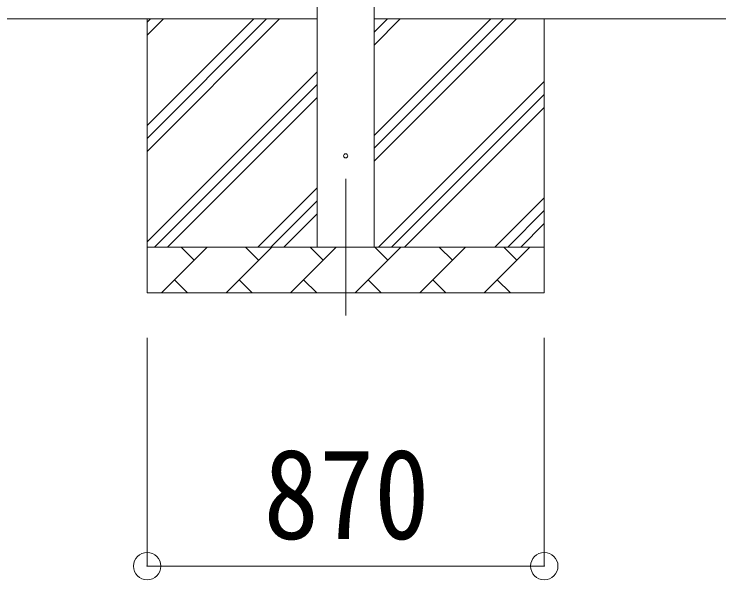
# Model space of a CAD drawing. Units: millimetres at full size, sheet at 1:60; details may follow other scales. Extents: x -16864 to 16864, y -11640 to 11640.
# Drawn here: x -6360 to -4801, y -8323 to -7084 of the extents above; entities that cross this region are included whole.
import ezdxf
from ezdxf.enums import TextEntityAlignment as Align

# ---------------------------------------------------------------- set-up
doc = ezdxf.new("R2010")
doc.units = ezdxf.units.MM
doc.header["$LTSCALE"] = 60
doc.header["$PDMODE"] = 32
doc.header["$PDSIZE"] = 60
doc.linetypes.add('CHAIN1', pattern=[8, 5, -1, 1, -1])
for name, color, linetype, lineweight in [('0-1_Defpoints', 7, 'CHAIN1', 9), ('0-2_TEXT1', 4, 'Continuous', 9), ('0-3_SHAPE', 7, 'Continuous', 9), ('0-8_TABLE1', 6, 'Continuous', 9)]:
    doc.layers.add(name, color=color, linetype=linetype, lineweight=lineweight)
doc.styles.add('ＭＳ ゴシック', font='')
doc.styles.get('ＭＳ ゴシック').set_extended_font_data('MS Gothic')

msp = doc.modelspace()

# ---------------------------------------------------------------- linework, layer by layer
at = {"layer": '0-1_Defpoints'}
msp.add_line((-5633.48, -7443.97), (-5633.48, -7792.97), dxfattribs=at)
at = {"layer": '0-2_TEXT1'}
for p, q in [((-5695.98, -7593.97), (-5695.98, -4738.97)), ((-5570.98, -4738.97), (-5570.98, -7593.97))]:
    msp.add_line(p, q, dxfattribs=at)
msp.add_circle((-5633.48, -7393.97), 4.5, dxfattribs=at)
at = {"layer": '0-3_SHAPE'}
for p, q in [((-5695.98, -7093.97), (-10843.98, -7093.97)), ((-6068.48, -7093.97), (-6068.48, -7693.97)), ((-6068.48, -7327.46), (-5835, -7093.97)), ((-6068.48, -7355.74), (-5806.72, -7093.97)), ((-6068.48, -7384.03), (-5778.43, -7093.97)), ((-6068.48, -7101.18), (-6061.28, -7093.97)), ((-6068.48, -7129.47), (-6032.99, -7093.97)), ((-5570.98, -7093.97), (-4800.98, -7093.97)), ((-5570.98, -7122.8), (-5542.16, -7093.97)), ((-5570.98, -7151.08), (-5513.87, -7093.97)), ((-5570.98, -7405.64), (-5259.32, -7093.97)), ((-5570.98, -7349.07), (-5315.88, -7093.97)), ((-5570.98, -7377.36), (-5287.6, -7093.97)), ((-5198.48, -7093.97), (-5198.48, -7693.97)), ((-6068.48, -7582.02), (-5695.98, -7209.52)), ((-5561.33, -7593.97), (-5198.48, -7231.13)), ((-6052.16, -7593.97), (-5695.98, -7237.8)), ((-5533.04, -7593.97), (-5198.48, -7259.42)), ((-6023.87, -7593.97), (-5695.98, -7266.08)), ((-5504.76, -7593.97), (-5198.48, -7287.7)), ((-5825.88, -7593.97), (-5695.98, -7464.07)), ((-5797.6, -7593.97), (-5695.98, -7492.36)), ((-5306.77, -7593.97), (-5198.48, -7485.69)), ((-5769.32, -7593.97), (-5695.98, -7520.64)), ((-5278.48, -7593.97), (-5198.48, -7513.97)), ((-5250.2, -7593.97), (-5198.48, -7542.26)), ((-6068.48, -7593.97), (-5198.48, -7593.97)), ((-6037.04, -7693.97), (-5937.04, -7593.97)), ((-5965.59, -7622.53), (-5994.14, -7593.97)), ((-5895.62, -7693.97), (-5795.62, -7593.97)), ((-5824.17, -7622.53), (-5852.72, -7593.97)), ((-5754.19, -7693.97), (-5654.19, -7593.97)), ((-5682.75, -7622.53), (-5711.3, -7593.97)), ((-5612.77, -7693.97), (-5512.77, -7593.97)), ((-5541.33, -7622.53), (-5569.88, -7593.97)), ((-5471.35, -7693.97), (-5371.35, -7593.97)), ((-5399.9, -7622.53), (-5428.46, -7593.97)), ((-5329.93, -7693.97), (-5229.93, -7593.97)), ((-5258.48, -7622.53), (-5287.04, -7593.97)), ((-6008.48, -7665.42), (-5979.93, -7693.97)), ((-5867.06, -7665.42), (-5838.51, -7693.97)), ((-5725.64, -7665.42), (-5697.09, -7693.97)), ((-5584.22, -7665.42), (-5555.67, -7693.97)), ((-5442.8, -7665.42), (-5414.24, -7693.97)), ((-5301.38, -7665.42), (-5272.82, -7693.97)), ((-5198.48, -7693.97), (-6068.48, -7693.97))]:
    msp.add_line(p, q, dxfattribs=at)
at = {"layer": '0-8_TABLE1'}
for p, q in [((-6068.48, -8292.97), (-6068.48, -7792.97)), ((-5198.48, -8292.97), (-5198.48, -7792.97)), ((-6068.48, -8292.97), (-5198.48, -8292.97))]:
    msp.add_line(p, q, dxfattribs=at)
for p in [(-6068.48, -8292.97), (-5198.48, -8292.97)]:
    msp.add_point(p, dxfattribs=at)

# ---------------------------------------------------------------- texts
at = {"layer": '0-8_TABLE1', "color": 7, "style": 'ＭＳ ゴシック', "width": 0.9}
msp.add_text('870', height=197.9, dxfattribs=at).set_placement((-5813.48, -8292.97), align=Align.BOTTOM_LEFT)

doc.saveas('drawing.dxf')
